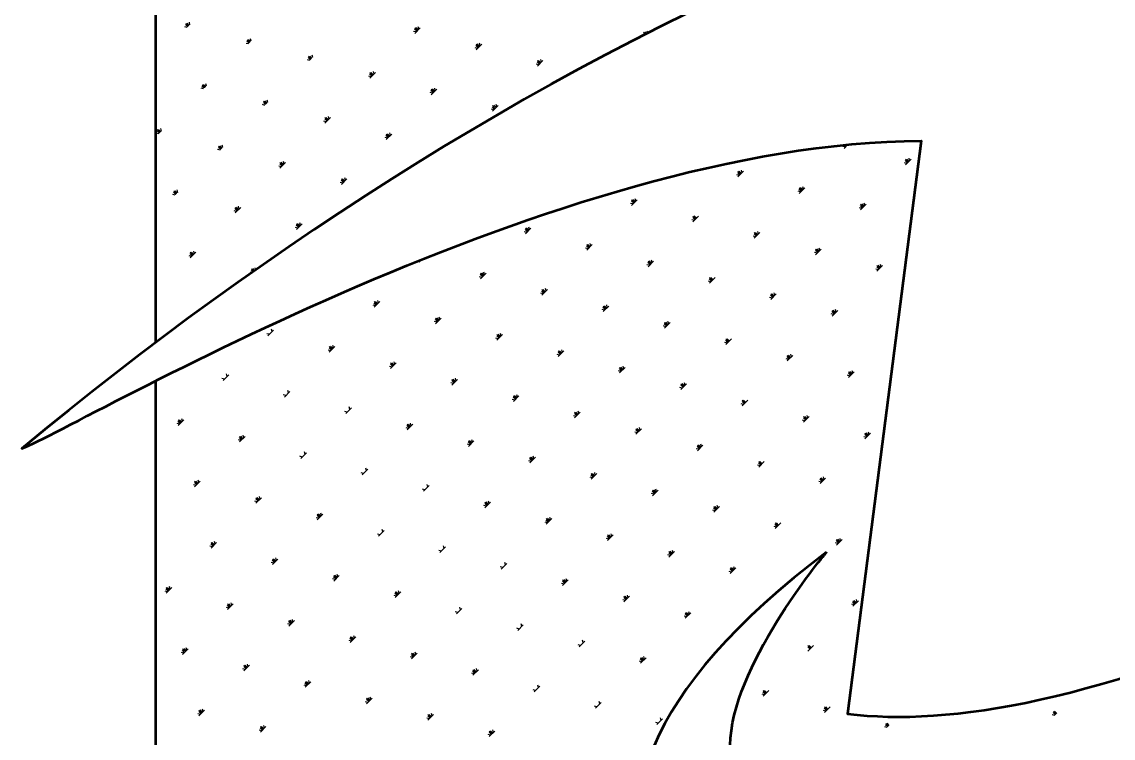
# Model space of a CAD drawing. Extents: x 962303 to 1579583, y -174742 to 224716.
# Drawn here: x 1572587 to 1574193, y 10144 to 11199 of the extents above; entities that cross this region are included whole.
import ezdxf

# ---------------------------------------------------------------- set-up
doc = ezdxf.new("R2010")
doc.units = 0
doc.header["$LTSCALE"] = 1000
doc.header["$MEASUREMENT"] = 0
doc.layers.add('PUB_TITLE', color=4, linetype='Continuous')

msp = doc.modelspace()

# ---------------------------------------------------------------- linework, layer by layer
at = {"layer": 'PUB_TITLE', "color": 4}
for p, q in [((1572830.9, 11191.2), (1572827.6, 11194.5)), ((1572832, 11192.2), (1572827.8, 11196.3)), ((1572833, 11193.2), (1572829.7, 11196.6)), ((1572834, 11194.3), (1572833.1, 11197.9)), ((1572829.9, 11190.1), (1572826.3, 11191.1)), ((1573166.8, 11183.7), (1573163.2, 11184.6)), ((1573167.8, 11184.7), (1573164.5, 11188)), ((1573168.9, 11185.7), (1573164.7, 11189.9)), ((1573164.7, 11181.6), (1573173, 11189.9)), ((1573169.9, 11186.8), (1573166.6, 11190.1)), ((1573170.9, 11187.8), (1573170, 11191.4)), ((1573503.1, 11179.9), (1573501.4, 11181.5)), ((1573504.5, 11180.6), (1573501.6, 11183.4)), ((1573505.8, 11181.3), (1573503.5, 11183.6)), ((1573507.6, 11182.2), (1573506.9, 11184.9)), ((1573509.8, 11183.3), (1573509.9, 11183.4)), ((1572920.2, 11166), (1572916.6, 11166.9)), ((1572921.2, 11167), (1572917.9, 11170.3)), ((1572922.2, 11168), (1572918.1, 11172.2)), ((1572923.3, 11169.1), (1572920, 11172.4)), ((1572924.3, 11170.1), (1572923.3, 11173.7)), ((1573258.1, 11160.5), (1573254.8, 11163.8)), ((1573259.1, 11161.5), (1573255, 11165.7)), ((1573255, 11157.4), (1573263.3, 11165.7)), ((1573260.2, 11162.6), (1573256.9, 11165.9)), ((1573261.2, 11163.6), (1573260.2, 11167.2)), ((1573012.5, 11143.8), (1573008.4, 11148)), ((1573013.5, 11144.9), (1573010.2, 11148.2)), ((1573014.6, 11145.9), (1573013.6, 11149.5)), ((1573257.1, 11159.5), (1573253.5, 11160.4)), ((1573010.4, 11141.8), (1573006.8, 11142.7)), ((1573011.5, 11142.8), (1573008.2, 11146.1)), ((1573347.4, 11135.3), (1573343.7, 11136.3)), ((1573348.4, 11136.3), (1573345.1, 11139.6)), ((1573349.4, 11137.4), (1573345.3, 11141.5)), ((1573345.3, 11133.2), (1573353.5, 11141.5)), ((1573350.5, 11138.4), (1573347.1, 11141.7)), ((1573351.5, 11139.4), (1573350.5, 11143)), ((1573100.7, 11117.6), (1573097.1, 11118.6)), ((1573101.8, 11118.6), (1573098.4, 11121.9)), ((1573102.8, 11119.6), (1573098.7, 11123.8)), ((1573098.7, 11115.5), (1573106.9, 11123.8)), ((1573103.8, 11120.7), (1573100.5, 11124)), ((1573104.9, 11121.7), (1573103.9, 11125.3)), ((1572854.1, 11099.9), (1572850.5, 11100.8)), ((1572855.1, 11100.9), (1572851.8, 11104.2)), ((1572856.2, 11101.9), (1572852, 11106.1)), ((1572857.2, 11103), (1572853.9, 11106.3)), ((1572858.2, 11104), (1572857.3, 11107.6)), ((1573193.1, 11095.5), (1573188.9, 11099.6)), ((1573188.9, 11091.3), (1573197.2, 11099.6)), ((1573194.1, 11096.5), (1573190.8, 11099.8)), ((1573195.1, 11097.5), (1573194.2, 11101.1)), ((1572947.5, 11078.8), (1572944.2, 11082.1)), ((1572948.5, 11079.8), (1572947.5, 11083.4)), ((1573191, 11093.4), (1573187.4, 11094.4)), ((1573192, 11094.4), (1573188.7, 11097.7)), ((1572944.4, 11075.7), (1572940.8, 11076.7)), ((1572945.4, 11076.7), (1572942.1, 11080)), ((1572946.4, 11077.8), (1572942.3, 11081.9)), ((1573281.3, 11069.2), (1573277.7, 11070.2)), ((1573282.3, 11070.2), (1573279, 11073.5)), ((1573283.3, 11071.3), (1573279.2, 11075.4)), ((1573279.2, 11067.1), (1573287.5, 11075.4)), ((1573284.4, 11072.3), (1573281.1, 11075.6)), ((1573285.4, 11073.3), (1573284.4, 11076.9)), ((1573034.6, 11051.5), (1573031, 11052.5)), ((1573035.7, 11052.5), (1573032.4, 11055.8)), ((1573036.7, 11053.6), (1573032.6, 11057.7)), ((1573032.6, 11049.4), (1573040.8, 11057.7)), ((1573037.7, 11054.6), (1573034.4, 11057.9)), ((1573038.8, 11055.6), (1573037.8, 11059.2)), ((1572788, 11033.8), (1572784.4, 11034.8)), ((1572789, 11034.8), (1572785.7, 11038.1)), ((1572790.1, 11035.9), (1572785.9, 11040)), ((1572791.1, 11036.9), (1572787.8, 11040.2)), ((1572792.1, 11037.9), (1572791.2, 11041.5)), ((1573129, 11031.4), (1573128.1, 11035.1)), ((1573124.9, 11027.3), (1573121.3, 11028.3)), ((1573125.9, 11028.3), (1573122.6, 11031.6)), ((1573127, 11029.4), (1573122.8, 11033.5)), ((1573122.8, 11025.2), (1573131.1, 11033.5)), ((1573128, 11030.4), (1573124.7, 11033.7)), ((1573796.7, 11012.3), (1573802.4, 11018)), ((1573801.8, 11017.4), (1573801.4, 11017.9)), ((1572878.3, 11009.6), (1572874.7, 11010.6)), ((1572879.3, 11010.6), (1572876, 11013.9)), ((1572880.3, 11011.7), (1572876.2, 11015.8)), ((1572881.4, 11012.7), (1572878.1, 11016)), ((1572882.4, 11013.7), (1572881.4, 11017.3)), ((1573798.7, 11014.3), (1573795.1, 11015.3)), ((1573799.8, 11015.4), (1573797.6, 11017.5)), ((1573800.8, 11016.4), (1573799.5, 11017.7)), ((1572968.6, 10985.4), (1572964.9, 10986.4)), ((1572969.6, 10986.4), (1572966.3, 10989.7)), ((1572970.6, 10987.5), (1572966.5, 10991.6)), ((1572966.5, 10983.3), (1572974.7, 10991.6)), ((1572971.6, 10988.5), (1572968.3, 10991.8)), ((1572972.7, 10989.5), (1572971.7, 10993.2)), ((1573889, 10990.2), (1573885.4, 10991.1)), ((1573890, 10991.2), (1573886.7, 10994.5)), ((1573891.1, 10992.2), (1573886.9, 10996.4)), ((1573886.9, 10988.1), (1573895.2, 10996.4)), ((1573892.1, 10993.3), (1573888.8, 10996.6)), ((1573893.1, 10994.3), (1573892.2, 10997.9)), ((1573642.4, 10972.5), (1573638.8, 10973.4)), ((1573643.4, 10973.5), (1573640.1, 10976.8)), ((1573644.4, 10974.5), (1573640.3, 10978.6)), ((1573640.3, 10970.4), (1573648.6, 10978.6)), ((1573645.5, 10975.5), (1573642.2, 10978.9)), ((1573646.5, 10976.6), (1573645.5, 10980.2)), ((1573058.8, 10961.2), (1573055.2, 10962.2)), ((1573059.9, 10962.3), (1573056.6, 10965.6)), ((1573060.9, 10963.3), (1573056.8, 10967.4)), ((1573056.8, 10959.2), (1573065, 10967.4)), ((1573061.9, 10964.3), (1573058.6, 10967.6)), ((1573063, 10965.4), (1573062, 10969)), ((1573734.7, 10950.3), (1573730.6, 10954.5)), ((1573730.6, 10946.2), (1573738.8, 10954.5)), ((1573735.7, 10951.4), (1573732.4, 10954.7)), ((1573736.8, 10952.4), (1573735.8, 10956)), ((1572812.2, 10943.5), (1572808.6, 10944.5)), ((1572813.2, 10944.5), (1572809.9, 10947.9)), ((1572814.3, 10945.6), (1572810.1, 10949.7)), ((1572815.3, 10946.6), (1572812, 10949.9)), ((1572816.3, 10947.6), (1572815.4, 10951.3)), ((1573490.1, 10934.7), (1573489.2, 10938.3)), ((1573732.6, 10948.3), (1573729, 10949.2)), ((1573733.7, 10949.3), (1573730.4, 10952.6)), ((1572903.5, 10920.4), (1572900.2, 10923.7)), ((1572904.5, 10921.4), (1572900.4, 10925.5)), ((1572900.4, 10917.3), (1572908.7, 10925.5)), ((1572905.6, 10922.4), (1572902.3, 10925.7)), ((1572906.6, 10923.5), (1572905.6, 10927.1)), ((1573486, 10930.6), (1573482.4, 10931.5)), ((1573487, 10931.6), (1573483.7, 10934.9)), ((1573488.1, 10932.6), (1573483.9, 10936.7)), ((1573483.9, 10928.5), (1573492.2, 10936.7)), ((1573489.1, 10933.7), (1573485.8, 10937)), ((1573822.9, 10924.1), (1573819.3, 10925)), ((1573823.9, 10925.1), (1573820.6, 10928.4)), ((1573825, 10926.1), (1573820.8, 10930.3)), ((1573820.8, 10922), (1573829.1, 10930.3)), ((1573826, 10927.2), (1573822.7, 10930.5)), ((1573827, 10928.2), (1573826.1, 10931.8)), ((1572902.5, 10919.3), (1572898.9, 10920.3)), ((1573576.3, 10906.4), (1573572.7, 10907.3)), ((1573577.3, 10907.4), (1573574, 10910.7)), ((1573578.3, 10908.4), (1573574.2, 10912.6)), ((1573574.2, 10904.3), (1573582.5, 10912.6)), ((1573579.4, 10909.5), (1573576.1, 10912.8)), ((1572992.7, 10895.1), (1572989.1, 10896.1)), ((1572993.8, 10896.2), (1572990.5, 10899.5)), ((1572994.8, 10897.2), (1572990.7, 10901.3)), ((1572990.7, 10893.1), (1572998.9, 10901.3)), ((1572995.8, 10898.2), (1572992.5, 10901.5)), ((1572996.9, 10899.3), (1572995.9, 10902.9)), ((1573329.6, 10888.7), (1573326, 10889.6)), ((1573330.7, 10889.7), (1573327.4, 10893)), ((1573331.7, 10890.7), (1573327.6, 10894.9)), ((1573327.6, 10886.6), (1573335.8, 10894.9)), ((1573332.7, 10891.8), (1573329.4, 10895.1)), ((1573333.8, 10892.8), (1573332.8, 10896.4)), ((1573670.7, 10886.3), (1573669.7, 10889.9)), ((1573666.6, 10882.2), (1573662.9, 10883.1)), ((1573667.6, 10883.2), (1573664.3, 10886.5)), ((1573668.6, 10884.2), (1573664.5, 10888.4)), ((1573664.5, 10880.1), (1573672.7, 10888.4)), ((1573669.7, 10885.3), (1573666.3, 10888.6)), ((1572837.4, 10854.3), (1572834.1, 10857.6)), ((1572838.4, 10855.3), (1572834.3, 10859.4)), ((1572834.3, 10851.2), (1572842.6, 10859.4)), ((1572839.5, 10856.3), (1572836.2, 10859.6)), ((1572840.5, 10857.4), (1572839.5, 10861)), ((1573419.9, 10864.5), (1573416.3, 10865.4)), ((1573421, 10865.5), (1573417.6, 10868.8)), ((1573422, 10866.5), (1573417.9, 10870.7)), ((1573417.9, 10862.4), (1573426.1, 10870.7)), ((1573423, 10867.6), (1573419.7, 10870.9)), ((1573424.1, 10868.6), (1573423.1, 10872.2)), ((1573756.8, 10858), (1573753.2, 10859)), ((1573757.9, 10859), (1573754.6, 10862.3)), ((1573758.9, 10860.1), (1573754.8, 10864.2)), ((1573754.8, 10855.9), (1573763, 10864.2)), ((1573759.9, 10861.1), (1573756.6, 10864.4)), ((1573761, 10862.1), (1573760, 10865.7)), ((1572836.4, 10853.2), (1572832.8, 10854.2)), ((1573171.2, 10844.7), (1573175.3, 10848.8)), ((1573173.3, 10846.8), (1573171.5, 10847.2)), ((1573174.3, 10847.8), (1573173.9, 10848.2)), ((1573510.2, 10840.3), (1573506.6, 10841.2)), ((1573511.2, 10841.3), (1573507.9, 10844.6)), ((1573512.3, 10842.3), (1573508.1, 10846.5)), ((1573508.1, 10838.2), (1573516.4, 10846.5)), ((1573513.3, 10843.4), (1573510, 10846.7)), ((1573514.3, 10844.4), (1573513.4, 10848)), ((1573851.2, 10837.9), (1573850.3, 10841.5)), ((1572924.7, 10829.6), (1572923, 10830)), ((1572926.7, 10831), (1572924.4, 10833.4)), ((1572927.9, 10831.9), (1572924.6, 10835.2)), ((1572929.2, 10832.8), (1572926.4, 10835.5)), ((1572930.6, 10833.8), (1572929.8, 10836.8)), ((1573264.6, 10823.6), (1573261.3, 10826.9)), ((1573265.6, 10824.6), (1573261.5, 10828.8)), ((1573261.5, 10820.5), (1573269.8, 10828.8)), ((1573266.7, 10825.7), (1573263.4, 10829)), ((1573267.7, 10826.7), (1573266.7, 10830.3)), ((1573847.1, 10833.8), (1573843.5, 10834.8)), ((1573848.1, 10834.8), (1573844.8, 10838.1)), ((1573849.2, 10835.9), (1573845, 10840)), ((1573845, 10831.7), (1573853.3, 10840)), ((1573850.2, 10836.9), (1573846.9, 10840.2)), ((1573263.6, 10822.6), (1573260, 10823.5)), ((1573600.5, 10816.1), (1573596.9, 10817.1)), ((1573601.5, 10817.1), (1573598.2, 10820.4)), ((1573602.5, 10818.2), (1573598.4, 10822.3)), ((1573598.4, 10814), (1573606.7, 10822.3)), ((1573603.6, 10819.2), (1573600.3, 10822.5)), ((1573353.8, 10798.4), (1573350.2, 10799.4)), ((1573354.9, 10799.4), (1573351.6, 10802.7)), ((1573355.9, 10800.4), (1573351.8, 10804.6)), ((1573351.8, 10796.3), (1573360, 10804.6)), ((1573356.9, 10801.5), (1573353.6, 10804.8)), ((1573358, 10802.5), (1573357, 10806.1)), ((1573691.8, 10792.9), (1573688.5, 10796.2)), ((1573692.8, 10794), (1573688.7, 10798.1)), ((1573688.7, 10789.8), (1573696.9, 10798.1)), ((1573693.8, 10795), (1573690.5, 10798.3)), ((1573694.9, 10796), (1573693.9, 10799.6)), ((1573107.2, 10780.7), (1573103.6, 10781.6)), ((1573108.2, 10781.7), (1573104.9, 10785)), ((1573109.3, 10782.7), (1573105.1, 10786.9)), ((1573105.1, 10778.6), (1573113.4, 10786.9)), ((1573110.3, 10783.8), (1573107, 10787.1)), ((1573111.3, 10784.8), (1573110.4, 10788.4)), ((1573445.1, 10775.2), (1573441.8, 10778.5)), ((1573446.2, 10776.3), (1573442, 10780.4)), ((1573442, 10772.1), (1573450.3, 10780.4)), ((1573447.2, 10777.3), (1573443.9, 10780.6)), ((1573448.2, 10778.3), (1573447.3, 10781.9)), ((1573690.7, 10791.9), (1573687.1, 10792.9)), ((1573198.5, 10757.5), (1573195.2, 10760.8)), ((1573199.5, 10758.6), (1573195.4, 10762.7)), ((1573195.4, 10754.4), (1573203.7, 10762.7)), ((1573200.6, 10759.6), (1573197.3, 10762.9)), ((1573201.6, 10760.6), (1573200.6, 10764.2)), ((1573444.1, 10774.2), (1573440.5, 10775.2)), ((1573781, 10767.7), (1573777.4, 10768.7)), ((1573782, 10768.7), (1573778.7, 10772.1)), ((1573783.1, 10769.8), (1573779, 10773.9)), ((1573779, 10765.6), (1573787.2, 10773.9)), ((1573784.1, 10770.8), (1573780.8, 10774.1)), ((1573785.1, 10771.8), (1573784.2, 10775.5)), ((1572948.8, 10736.7), (1572957, 10745)), ((1572955, 10742.9), (1572954, 10746.5)), ((1573197.5, 10756.5), (1573193.9, 10757.5)), ((1573534.4, 10750), (1573530.8, 10751)), ((1573535.4, 10751), (1573532.1, 10754.3)), ((1573536.4, 10752.1), (1573532.3, 10756.2)), ((1573532.3, 10747.9), (1573540.6, 10756.2)), ((1573537.5, 10753.1), (1573534.2, 10756.4)), ((1573538.5, 10754.1), (1573537.5, 10757.7)), ((1572950.8, 10738.8), (1572947.2, 10739.7)), ((1573287.8, 10732.3), (1573284.1, 10733.3)), ((1573288.8, 10733.3), (1573285.5, 10736.6)), ((1573289.8, 10734.4), (1573285.7, 10738.5)), ((1573285.7, 10730.2), (1573293.9, 10738.5)), ((1573290.8, 10735.4), (1573287.5, 10738.7)), ((1573291.9, 10736.4), (1573290.9, 10740)), ((1573625.7, 10726.8), (1573622.4, 10730.2)), ((1573626.7, 10727.9), (1573622.6, 10732)), ((1573622.6, 10723.8), (1573630.9, 10732)), ((1573627.8, 10728.9), (1573624.5, 10732.2)), ((1573041.1, 10714.6), (1573037.5, 10715.6)), ((1573042.2, 10715.6), (1573038.8, 10718.9)), ((1573043.2, 10716.7), (1573039.1, 10720.8)), ((1573039.1, 10712.5), (1573047.3, 10720.8)), ((1573044.2, 10717.7), (1573040.9, 10721)), ((1573045.2, 10718.7), (1573044.3, 10722.3)), ((1573380.1, 10710.2), (1573376, 10714.3)), ((1573376, 10706), (1573384.2, 10714.3)), ((1573381.1, 10711.2), (1573377.8, 10714.5)), ((1573382.2, 10712.2), (1573381.2, 10715.9)), ((1573624.7, 10725.8), (1573621, 10726.8)), ((1573133.5, 10692.5), (1573129.3, 10696.6)), ((1573129.3, 10688.3), (1573137.6, 10696.6)), ((1573134.5, 10693.5), (1573131.2, 10696.8)), ((1573135.5, 10694.5), (1573134.6, 10698.1)), ((1573378, 10708.1), (1573374.4, 10709.1)), ((1573379.1, 10709.1), (1573375.8, 10712.4)), ((1573714.9, 10701.6), (1573711.3, 10702.6)), ((1573716, 10702.7), (1573712.7, 10706)), ((1573717, 10703.7), (1573712.9, 10707.8)), ((1573712.9, 10699.6), (1573721.1, 10707.8)), ((1573718, 10704.7), (1573714.7, 10708)), ((1573719.1, 10705.8), (1573718.1, 10709.4)), ((1573131.4, 10690.4), (1573127.8, 10691.4)), ((1573132.4, 10691.4), (1573129.1, 10694.7)), ((1573468.3, 10683.9), (1573464.7, 10684.9)), ((1573469.3, 10685), (1573466, 10688.3)), ((1573470.4, 10686), (1573466.2, 10690.1)), ((1573466.2, 10681.9), (1573474.5, 10690.1)), ((1573471.4, 10687), (1573468.1, 10690.3)), ((1573472.4, 10688.1), (1573471.5, 10691.7)), ((1573806.2, 10678.5), (1573802.9, 10681.8)), ((1573807.3, 10679.5), (1573803.1, 10683.6)), ((1573803.1, 10675.4), (1573811.4, 10683.6)), ((1573808.3, 10680.5), (1573805, 10683.8)), ((1573809.3, 10681.6), (1573808.4, 10685.2)), ((1572884.8, 10672.7), (1572881.1, 10673.7)), ((1572882.7, 10670.6), (1572891, 10678.9)), ((1572888.9, 10676.8), (1572887.9, 10680.4)), ((1573221.7, 10666.2), (1573218.1, 10667.2)), ((1573222.7, 10667.2), (1573219.4, 10670.6)), ((1573223.7, 10668.3), (1573219.6, 10672.4)), ((1573219.6, 10664.1), (1573227.9, 10672.4)), ((1573224.8, 10669.3), (1573221.5, 10672.6)), ((1573225.8, 10670.3), (1573224.8, 10674)), ((1573560.6, 10661.8), (1573556.5, 10665.9)), ((1573556.5, 10657.7), (1573564.8, 10665.9)), ((1573561.7, 10662.8), (1573558.4, 10666.1)), ((1573562.7, 10663.9), (1573561.7, 10667.5)), ((1573805.2, 10677.4), (1573801.6, 10678.4)), ((1572975, 10648.5), (1572971.4, 10649.5)), ((1572973, 10646.4), (1572981.2, 10654.7)), ((1572979.2, 10652.6), (1572978.2, 10656.2)), ((1573315, 10645.1), (1573311.7, 10648.4)), ((1573316.1, 10646.2), (1573315.1, 10649.8)), ((1573558.6, 10659.7), (1573555, 10660.7)), ((1573559.6, 10660.8), (1573556.3, 10664.1)), ((1573311.9, 10642), (1573308.3, 10643)), ((1573313, 10643.1), (1573309.7, 10646.4)), ((1573314, 10644.1), (1573309.9, 10648.2)), ((1573309.9, 10640), (1573318.1, 10648.2)), ((1573648.8, 10635.5), (1573645.2, 10636.5)), ((1573649.9, 10636.6), (1573646.6, 10639.9)), ((1573650.9, 10637.6), (1573646.8, 10641.7)), ((1573646.8, 10633.5), (1573655, 10641.7)), ((1573651.9, 10638.6), (1573648.6, 10641.9)), ((1573065.3, 10624.3), (1573061.7, 10625.3)), ((1573063.2, 10622.3), (1573071.5, 10630.5)), ((1573069.4, 10628.4), (1573068.5, 10632.1)), ((1573402.2, 10617.8), (1573398.6, 10618.8)), ((1573403.2, 10618.9), (1573399.9, 10622.2)), ((1573404.3, 10619.9), (1573400.1, 10624)), ((1573400.1, 10615.8), (1573408.4, 10624)), ((1573405.3, 10620.9), (1573402, 10624.2)), ((1573406.3, 10622), (1573405.4, 10625.6)), ((1573741.2, 10613.4), (1573737.1, 10617.6)), ((1573737.1, 10609.3), (1573745.3, 10617.6)), ((1573742.2, 10614.5), (1573738.9, 10617.8)), ((1573743.3, 10615.5), (1573742.3, 10619.1)), ((1572818.7, 10606.6), (1572815.1, 10607.6)), ((1572819.7, 10607.6), (1572816.4, 10610.9)), ((1572820.7, 10608.7), (1572816.6, 10612.8)), ((1572816.6, 10604.5), (1572824.9, 10612.8)), ((1572821.8, 10609.7), (1572818.5, 10613)), ((1572822.8, 10610.7), (1572821.8, 10614.4)), ((1573155.6, 10600.1), (1573152, 10601.1)), ((1573156.6, 10601.2), (1573153.3, 10604.5)), ((1573157.6, 10602.2), (1573153.5, 10606.3)), ((1573153.5, 10598.1), (1573161.8, 10606.3)), ((1573158.7, 10603.2), (1573155.4, 10606.5)), ((1573159.7, 10604.3), (1573158.7, 10607.9)), ((1573496.6, 10597.8), (1573495.6, 10601.4)), ((1573739.1, 10611.4), (1573735.5, 10612.3)), ((1573740.2, 10612.4), (1573736.8, 10615.7)), ((1572910, 10583.5), (1572906.7, 10586.8)), ((1572911, 10584.5), (1572906.9, 10588.6)), ((1572906.9, 10580.4), (1572915.1, 10588.6)), ((1572912, 10585.5), (1572908.7, 10588.8)), ((1572913.1, 10586.6), (1572912.1, 10590.2)), ((1573492.5, 10593.6), (1573488.9, 10594.6)), ((1573493.5, 10594.7), (1573490.2, 10598)), ((1573494.6, 10595.7), (1573490.4, 10599.8)), ((1573490.4, 10591.6), (1573498.7, 10599.8)), ((1573495.6, 10596.7), (1573492.3, 10600)), ((1573829.4, 10587.2), (1573825.8, 10588.1)), ((1573830.4, 10588.2), (1573827.1, 10591.5)), ((1573831.5, 10589.2), (1573827.3, 10593.4)), ((1573827.3, 10585.1), (1573835.6, 10593.4)), ((1573832.5, 10590.3), (1573829.2, 10593.6)), ((1573833.5, 10591.3), (1573832.6, 10594.9)), ((1572908.9, 10582.4), (1572905.3, 10583.4)), ((1573245.9, 10575.9), (1573242.2, 10576.9)), ((1573246.9, 10577), (1573243.6, 10580.3)), ((1573247.9, 10578), (1573243.8, 10582.1)), ((1573243.8, 10573.9), (1573252, 10582.1)), ((1573249, 10579), (1573245.6, 10582.3)), ((1573250, 10580.1), (1573249, 10583.7)), ((1573582.8, 10569.5), (1573579.1, 10570.4)), ((1573583.8, 10570.5), (1573580.5, 10573.8)), ((1573584.8, 10571.5), (1573580.7, 10575.7)), ((1573580.7, 10567.4), (1573589, 10575.7)), ((1573585.9, 10572.6), (1573582.6, 10575.9)), ((1573586.9, 10573.6), (1573585.9, 10577.2)), ((1572999.2, 10558.2), (1572995.6, 10559.2)), ((1572997.2, 10556.2), (1573005.4, 10564.4)), ((1573003.4, 10562.4), (1573002.4, 10566)), ((1573336.1, 10551.8), (1573332.5, 10552.7)), ((1573337.2, 10552.8), (1573333.9, 10556.1)), ((1573338.2, 10553.8), (1573334.1, 10557.9)), ((1573334.1, 10549.7), (1573342.3, 10557.9)), ((1573339.2, 10554.8), (1573335.9, 10558.2)), ((1573340.3, 10555.9), (1573339.3, 10559.5)), ((1573087.4, 10532), (1573095.7, 10540.2)), ((1573093.6, 10538.2), (1573092.7, 10541.8)), ((1573673, 10545.3), (1573669.4, 10546.2)), ((1573674.1, 10546.3), (1573670.8, 10549.6)), ((1573675.1, 10547.3), (1573671, 10551.5)), ((1573671, 10543.2), (1573679.2, 10551.5)), ((1573676.1, 10548.4), (1573672.8, 10551.7)), ((1572843.9, 10517.4), (1572840.6, 10520.7)), ((1572844.9, 10518.4), (1572840.8, 10522.5)), ((1572840.8, 10514.3), (1572849.1, 10522.5)), ((1572846, 10519.4), (1572842.7, 10522.7)), ((1572847, 10520.5), (1572846, 10524.1)), ((1573089.5, 10534), (1573085.9, 10535)), ((1573426.4, 10527.6), (1573422.8, 10528.5)), ((1573427.4, 10528.6), (1573424.1, 10531.9)), ((1573428.5, 10529.6), (1573424.3, 10533.8)), ((1573424.3, 10525.5), (1573432.6, 10533.8)), ((1573429.5, 10530.7), (1573426.2, 10534)), ((1573430.5, 10531.7), (1573429.6, 10535.3)), ((1573763.3, 10521.1), (1573759.7, 10522)), ((1573764.3, 10522.1), (1573761, 10525.4)), ((1573765.4, 10523.1), (1573761.2, 10527.3)), ((1573761.2, 10519), (1573769.5, 10527.3)), ((1573766.4, 10524.2), (1573763.1, 10527.5)), ((1573767.4, 10525.2), (1573766.5, 10528.8)), ((1572842.9, 10516.3), (1572839.3, 10517.3)), ((1573179.8, 10509.9), (1573176.2, 10510.8)), ((1573177.7, 10507.8), (1573186, 10516.1)), ((1573183.9, 10514), (1573182.9, 10517.6)), ((1573516.7, 10503.4), (1573513.1, 10504.3)), ((1573517.7, 10504.4), (1573514.4, 10507.7)), ((1573518.7, 10505.4), (1573514.6, 10509.6)), ((1573514.6, 10501.3), (1573522.9, 10509.6)), ((1573519.8, 10506.5), (1573516.5, 10509.8)), ((1573520.8, 10507.5), (1573519.8, 10511.1)), ((1572933.1, 10492.1), (1572929.5, 10493.1)), ((1572934.2, 10493.2), (1572930.9, 10496.5)), ((1572935.2, 10494.2), (1572931.1, 10498.3)), ((1572931.1, 10490.1), (1572939.3, 10498.3)), ((1572936.2, 10495.2), (1572932.9, 10498.5)), ((1572937.3, 10496.3), (1572936.3, 10499.9)), ((1573271.1, 10486.7), (1573267.8, 10490)), ((1573272.1, 10487.7), (1573268, 10491.9)), ((1573268, 10483.6), (1573276.2, 10491.9)), ((1573273.1, 10488.8), (1573269.8, 10492.1)), ((1573274.2, 10489.8), (1573273.2, 10493.4)), ((1573024.4, 10469), (1573021.1, 10472.3)), ((1573025.5, 10470), (1573021.3, 10474.2)), ((1573021.3, 10465.9), (1573029.6, 10474.2)), ((1573026.5, 10471.1), (1573023.2, 10474.4)), ((1573027.5, 10472.1), (1573026.6, 10475.7)), ((1573270, 10485.7), (1573266.4, 10486.6)), ((1573606.9, 10479.2), (1573603.3, 10480.2)), ((1573608, 10480.2), (1573604.7, 10483.5)), ((1573609, 10481.2), (1573604.9, 10485.4)), ((1573604.9, 10477.1), (1573613.1, 10485.4)), ((1573610, 10482.3), (1573606.7, 10485.6)), ((1573611.1, 10483.3), (1573610.1, 10486.9)), ((1573023.4, 10468), (1573019.8, 10468.9)), ((1573360.3, 10461.5), (1573356.7, 10462.4)), ((1573361.3, 10462.5), (1573358, 10465.8)), ((1573362.4, 10463.5), (1573358.3, 10467.7)), ((1573358.3, 10459.4), (1573366.5, 10467.7)), ((1573363.4, 10464.6), (1573360.1, 10467.9)), ((1573364.4, 10465.6), (1573363.5, 10469.2)), ((1573697.2, 10455), (1573693.6, 10456)), ((1573698.3, 10456), (1573695, 10459.3)), ((1573699.3, 10457.1), (1573695.2, 10461.2)), ((1573695.2, 10452.9), (1573703.4, 10461.2)), ((1573700.3, 10458.1), (1573697, 10461.4)), ((1573113.7, 10443.8), (1573110.1, 10444.7)), ((1573111.6, 10441.7), (1573119.9, 10450)), ((1573117.8, 10447.9), (1573116.8, 10451.5)), ((1573451.6, 10438.3), (1573448.3, 10441.6)), ((1573452.7, 10439.4), (1573448.5, 10443.5)), ((1573448.5, 10435.2), (1573456.8, 10443.5)), ((1573453.7, 10440.4), (1573450.4, 10443.7)), ((1573454.7, 10441.4), (1573453.8, 10445)), ((1572867.1, 10426.1), (1572863.4, 10427)), ((1572868.1, 10427.1), (1572864.8, 10430.4)), ((1572869.1, 10428.1), (1572865, 10432.3)), ((1572865, 10424), (1572873.2, 10432.3)), ((1572870.1, 10429.2), (1572866.8, 10432.5)), ((1572871.2, 10430.2), (1572870.2, 10433.8)), ((1573201.9, 10417.5), (1573210.2, 10425.8)), ((1573208.1, 10423.7), (1573207.1, 10427.3)), ((1573450.6, 10437.3), (1573447, 10438.3)), ((1573787.5, 10430.8), (1573783.9, 10431.8)), ((1573788.5, 10431.8), (1573785.2, 10435.1)), ((1573789.6, 10432.9), (1573785.4, 10437)), ((1573785.4, 10428.7), (1573793.7, 10437)), ((1573790.6, 10433.9), (1573787.3, 10437.2)), ((1573791.6, 10434.9), (1573790.7, 10438.5)), ((1572959.4, 10403.9), (1572955.3, 10408.1)), ((1572955.3, 10399.8), (1572963.5, 10408.1)), ((1572960.4, 10405), (1572957.1, 10408.3)), ((1572961.5, 10406), (1572960.5, 10409.6)), ((1573204, 10419.6), (1573200.3, 10420.5)), ((1573540.9, 10413.1), (1573537.3, 10414.1)), ((1573541.9, 10414.1), (1573538.6, 10417.4)), ((1573542.9, 10415.2), (1573538.8, 10419.3)), ((1573538.8, 10411), (1573547.1, 10419.3)), ((1573544, 10416.2), (1573540.7, 10419.5)), ((1573545, 10417.2), (1573544, 10420.8)), ((1572957.3, 10401.9), (1572953.7, 10402.8)), ((1572958.4, 10402.9), (1572955.1, 10406.2)), ((1573294.2, 10395.4), (1573290.6, 10396.4)), ((1573292.2, 10393.3), (1573300.4, 10401.6)), ((1573298.4, 10399.5), (1573297.4, 10403.1)), ((1573632.2, 10389.9), (1573628.9, 10393.2)), ((1573633.2, 10391), (1573629.1, 10395.1)), ((1573629.1, 10386.8), (1573637.3, 10395.1)), ((1573634.2, 10392), (1573630.9, 10395.3)), ((1573635.3, 10393), (1573634.3, 10396.7)), ((1573047.6, 10377.7), (1573044, 10378.7)), ((1573048.6, 10378.7), (1573045.3, 10382)), ((1573049.7, 10379.7), (1573045.5, 10383.9)), ((1573045.5, 10375.6), (1573053.8, 10383.9)), ((1573050.7, 10380.8), (1573047.4, 10384.1)), ((1573051.7, 10381.8), (1573050.8, 10385.4)), ((1573385.5, 10372.2), (1573382.2, 10375.5)), ((1573386.6, 10373.3), (1573382.4, 10377.4)), ((1573382.4, 10369.1), (1573390.7, 10377.4)), ((1573387.6, 10374.3), (1573384.3, 10377.6)), ((1573388.6, 10375.3), (1573387.7, 10378.9)), ((1573631.1, 10388.9), (1573627.5, 10389.9)), ((1572801, 10360), (1572797.4, 10360.9)), ((1572802, 10361), (1572798.7, 10364.3)), ((1572803, 10362), (1572798.9, 10366.2)), ((1572798.9, 10357.9), (1572807.2, 10366.2)), ((1572804.1, 10363.1), (1572800.8, 10366.4)), ((1572805.1, 10364.1), (1572804.1, 10367.7)), ((1573139.9, 10355.6), (1573135.8, 10359.7)), ((1573135.8, 10351.4), (1573144.1, 10359.7)), ((1573141, 10356.6), (1573137.7, 10359.9)), ((1573142, 10357.6), (1573141, 10361.2)), ((1573384.5, 10371.2), (1573380.9, 10372.2)), ((1572895.4, 10339.9), (1572894.4, 10343.5)), ((1573137.9, 10353.5), (1573134.3, 10354.5)), ((1573138.9, 10354.5), (1573135.6, 10357.8)), ((1573474.8, 10347), (1573471.2, 10348)), ((1573475.8, 10348), (1573472.5, 10351.4)), ((1573476.8, 10349.1), (1573472.7, 10353.2)), ((1573472.7, 10344.9), (1573481, 10353.2)), ((1573477.9, 10350.1), (1573474.6, 10353.4)), ((1573478.9, 10351.1), (1573477.9, 10354.8)), ((1573812.7, 10341.6), (1573809.4, 10344.9)), ((1573813.8, 10342.6), (1573809.6, 10346.7)), ((1573809.6, 10338.5), (1573817.9, 10346.7)), ((1573814.8, 10343.6), (1573811.5, 10346.9)), ((1573815.8, 10344.7), (1573814.8, 10348.3)), ((1572891.2, 10335.8), (1572887.6, 10336.8)), ((1572892.3, 10336.8), (1572889, 10340.1)), ((1572893.3, 10337.9), (1572889.2, 10342)), ((1572889.2, 10333.7), (1572897.4, 10342)), ((1572894.3, 10338.9), (1572891, 10342.2)), ((1573228.1, 10329.3), (1573224.5, 10330.3)), ((1573226.1, 10327.2), (1573234.3, 10335.5)), ((1573232.3, 10333.4), (1573231.3, 10337)), ((1573566.1, 10323.9), (1573562.8, 10327.2)), ((1573567.1, 10324.9), (1573563, 10329)), ((1573563, 10320.8), (1573571.2, 10329)), ((1573568.2, 10325.9), (1573564.8, 10329.2)), ((1573569.2, 10327), (1573568.2, 10330.6)), ((1573811.7, 10340.5), (1573808.1, 10341.5)), ((1572981.5, 10311.6), (1572977.9, 10312.6)), ((1572982.5, 10312.6), (1572979.2, 10315.9)), ((1572983.6, 10313.7), (1572979.4, 10317.8)), ((1572979.4, 10309.5), (1572987.7, 10317.8)), ((1572984.6, 10314.7), (1572981.3, 10318)), ((1572985.6, 10315.7), (1572984.7, 10319.3)), ((1573316.4, 10303.1), (1573324.6, 10311.3)), ((1573322.6, 10309.2), (1573321.6, 10312.9)), ((1573565.1, 10322.8), (1573561.4, 10323.8)), ((1573075.9, 10291.5), (1573075, 10295.2)), ((1573318.4, 10305.1), (1573314.8, 10306.1)), ((1573071.8, 10287.4), (1573068.2, 10288.4)), ((1573072.8, 10288.4), (1573069.5, 10291.7)), ((1573073.9, 10289.5), (1573069.7, 10293.6)), ((1573069.7, 10285.3), (1573078, 10293.6)), ((1573074.9, 10290.5), (1573071.6, 10293.8)), ((1573408.7, 10280.9), (1573405.1, 10281.9)), ((1573406.6, 10278.9), (1573414.9, 10287.1)), ((1573412.8, 10285.1), (1573411.9, 10288.7)), ((1573747.7, 10276.5), (1573743.5, 10280.6)), ((1573743.5, 10272.4), (1573751.8, 10280.6)), ((1573748.7, 10277.5), (1573745.4, 10280.9)), ((1572825.2, 10269.7), (1572821.5, 10270.7)), ((1572826.2, 10270.7), (1572822.9, 10274)), ((1572827.2, 10271.8), (1572823.1, 10275.9)), ((1572823.1, 10267.6), (1572831.4, 10275.9)), ((1572828.3, 10272.8), (1572824.9, 10276.1)), ((1572829.3, 10273.8), (1572828.3, 10277.4)), ((1573162.1, 10263.2), (1573158.5, 10264.2)), ((1573163.1, 10264.3), (1573159.8, 10267.6)), ((1573164.1, 10265.3), (1573160, 10269.4)), ((1573160, 10261.2), (1573168.3, 10269.4)), ((1573165.2, 10266.3), (1573161.9, 10269.6)), ((1573166.2, 10267.4), (1573165.2, 10271)), ((1573501, 10258.8), (1573496.9, 10262.9)), ((1573496.9, 10254.7), (1573505.2, 10262.9)), ((1573502.1, 10259.8), (1573498.8, 10263.1)), ((1573503.1, 10260.9), (1573502.1, 10264.5)), ((1573746.6, 10275.5), (1573743.3, 10278.8)), ((1572916.5, 10246.5), (1572913.2, 10249.9)), ((1572917.5, 10247.6), (1572913.4, 10251.7)), ((1572913.4, 10243.4), (1572921.6, 10251.7)), ((1572918.5, 10248.6), (1572915.2, 10251.9)), ((1572919.6, 10249.6), (1572918.6, 10253.3)), ((1573499, 10256.7), (1573495.4, 10257.7)), ((1573500, 10257.8), (1573496.7, 10261.1)), ((1572915.4, 10245.5), (1572911.8, 10246.5)), ((1573252.3, 10239), (1573248.7, 10240)), ((1573253.4, 10240.1), (1573250.1, 10243.4)), ((1573254.4, 10241.1), (1573250.3, 10245.2)), ((1573250.3, 10237), (1573258.5, 10245.2)), ((1573255.4, 10242.1), (1573252.1, 10245.4)), ((1573256.5, 10243.2), (1573255.5, 10246.8)), ((1573005.7, 10221.3), (1573002.1, 10222.3)), ((1573006.7, 10222.4), (1573003.4, 10225.7)), ((1573007.8, 10223.4), (1573003.6, 10227.5)), ((1573003.6, 10219.3), (1573011.9, 10227.5)), ((1573008.8, 10224.4), (1573005.5, 10227.7)), ((1573009.8, 10225.5), (1573008.9, 10229.1)), ((1573342.6, 10214.8), (1573339, 10215.8)), ((1573340.5, 10212.8), (1573348.8, 10221)), ((1573346.7, 10219), (1573345.8, 10222.6)), ((1573682.6, 10211.5), (1573679.3, 10214.8)), ((1573097, 10198.2), (1573093.7, 10201.5)), ((1573098, 10199.2), (1573093.9, 10203.3)), ((1573093.9, 10195.1), (1573102.2, 10203.3)), ((1573099.1, 10200.2), (1573095.8, 10203.5)), ((1573100.1, 10201.3), (1573099.1, 10204.9)), ((1573679.5, 10208.4), (1573675.9, 10209.3)), ((1573680.5, 10209.4), (1573677.2, 10212.7)), ((1573681.6, 10210.4), (1573677.5, 10214.6)), ((1573677.5, 10206.3), (1573685.7, 10214.6)), ((1572850.4, 10180.5), (1572847.1, 10183.8)), ((1572851.4, 10181.5), (1572847.3, 10185.6)), ((1572847.3, 10177.4), (1572855.5, 10185.6)), ((1572852.4, 10182.5), (1572849.1, 10185.8)), ((1572853.5, 10183.6), (1572852.5, 10187.2)), ((1573096, 10197.1), (1573092.4, 10198.1)), ((1573432.9, 10190.7), (1573429.3, 10191.6)), ((1573430.8, 10188.6), (1573439.1, 10196.9)), ((1573437, 10194.8), (1573436, 10198.4)), ((1573769.8, 10184.2), (1573766.2, 10185.1)), ((1573770.8, 10185.2), (1573767.5, 10188.5)), ((1573771.9, 10186.2), (1573767.7, 10190.4)), ((1573767.7, 10182.1), (1573776, 10190.4)), ((1573772.9, 10187.3), (1573769.6, 10190.6)), ((1574108.8, 10179.8), (1574104.6, 10183.9)), ((1574109.8, 10180.8), (1574106.5, 10184.1)), ((1572849.3, 10179.4), (1572845.7, 10180.4)), ((1573186.3, 10172.9), (1573182.6, 10173.9)), ((1573187.3, 10174), (1573184, 10177.3)), ((1573188.3, 10175), (1573184.2, 10179.1)), ((1573184.2, 10170.9), (1573192.4, 10179.1)), ((1573189.3, 10176), (1573186, 10179.4)), ((1573190.4, 10177.1), (1573189.4, 10180.7)), ((1573523.2, 10166.5), (1573519.5, 10167.4)), ((1573521.1, 10164.4), (1573529.4, 10172.7)), ((1573527.3, 10170.6), (1573526.3, 10174.2)), ((1574106.7, 10177.7), (1574103.1, 10178.7)), ((1574107.7, 10178.7), (1574104.4, 10182)), ((1572939.6, 10155.2), (1572936, 10156.2)), ((1572940.7, 10156.3), (1572937.3, 10159.6)), ((1572941.7, 10157.3), (1572937.6, 10161.4)), ((1572937.6, 10153.2), (1572945.8, 10161.4)), ((1572942.7, 10158.3), (1572939.4, 10161.6)), ((1572943.7, 10159.4), (1572942.8, 10163)), ((1573277.6, 10149.8), (1573274.3, 10153.1)), ((1573278.6, 10150.8), (1573274.5, 10155)), ((1573274.5, 10146.7), (1573282.7, 10155)), ((1573279.6, 10151.9), (1573276.3, 10155.2)), ((1573280.7, 10152.9), (1573279.7, 10156.5)), ((1573860.1, 10160), (1573856.5, 10161)), ((1573861.1, 10161), (1573857.8, 10164.3)), ((1573862.1, 10162.1), (1573858, 10166.2)), ((1573863.2, 10163.1), (1573859.9, 10166.4)), ((1573276.5, 10148.8), (1573272.9, 10149.7))]:
    msp.add_line(p, q, dxfattribs=at)
at = {"layer": 'PUB_TITLE', "color": 4, "lineweight": 53}
for points, knots in [([(1572784, 10727.1), (1572784, 11310.5), (1572784, 11896.9), (1572784, 11896.9), (1572784, 12014.8), (1572880.4, 12111.3), (1572998.4, 12111.3), (1572998.4, 12111.3), (1575320.5, 12111.3), (1575320.5, 12111.3), (1575438.4, 12111.3), (1575534.9, 12014.8), (1575534.9, 11896.9), (1575534.9, 11896.9), (1575534.9, 11423.5), (1575534.9, 10904.2)], [6.497483, 6.497483, 6.497483, 6.497483, 7, 7, 7, 8, 8, 8, 9, 9, 9, 10, 10, 10, 10.451509, 10.451509, 10.451509, 10.451509]), ([(1575165.9, 11516.5), (1575785.2, 11417), (1575292, 10693.3), (1574647.5, 10417.3), (1575102.2, 10736), (1575400.9, 11335.4), (1574615.1, 11139.8), (1574615.1, 11139.8), (1574496.9, 10347.6), (1574496.9, 10347.6), (1574178.4, 10198.9), (1573949.7, 10161.7), (1573801.9, 10180.3), (1573801.9, 10180.3), (1573910.3, 11023.6), (1573910.3, 11023.6), (1573373.3, 11021.1), (1572676.4, 10606.2), (1572586.6, 10570.7), (1573309, 11170.5), (1574277.9, 11659.1), (1575165.9, 11516.5)], [0, 0, 0, 0, 1, 1, 1, 2, 2, 2, 3, 3, 3, 4, 4, 4, 5, 5, 5, 6, 6, 6, 7, 7, 7, 7]), ([(1573771, 10418.3), (1573771, 10418.3), (1573240.7, 9790.1), (1574230.2, 10114.9), (1574966.6, 10349.5), (1575621.4, 10912.5), (1575653.1, 11075.8), (1575653.1, 11075.8), (1575566.4, 10737.2), (1575362, 10459.8), (1575340.3, 10390.9), (1574732.7, 9736.1), (1574013, 9718.3), (1573574.9, 9697.2), (1573225.6, 10009.3), (1573771, 10418.3)], [0, 0, 0, 0, 1, 1, 1, 2, 2, 2, 3, 3, 3, 4, 4, 4, 5, 5, 5, 5]), ([(1575534.9, 10756.8), (1575534.9, 10169.4), (1575534.9, 9574.7), (1575534.9, 9574.7), (1575534.9, 9456.8), (1575438.4, 9360.4), (1575320.5, 9360.4), (1575320.5, 9360.4), (1572998.4, 9360.4), (1572998.4, 9360.4), (1572880.4, 9360.4), (1572784, 9456.8), (1572784, 9574.7), (1572784, 9574.7), (1572784, 10112.4), (1572784, 10670.4)], [2.493971, 2.493971, 2.493971, 2.493971, 3, 3, 3, 4, 4, 4, 5, 5, 5, 6, 6, 6, 6.481204, 6.481204, 6.481204, 6.481204])]:
    msp.add_open_spline(points, degree=3, knots=knots, dxfattribs=at)

doc.saveas('drawing.dxf')
